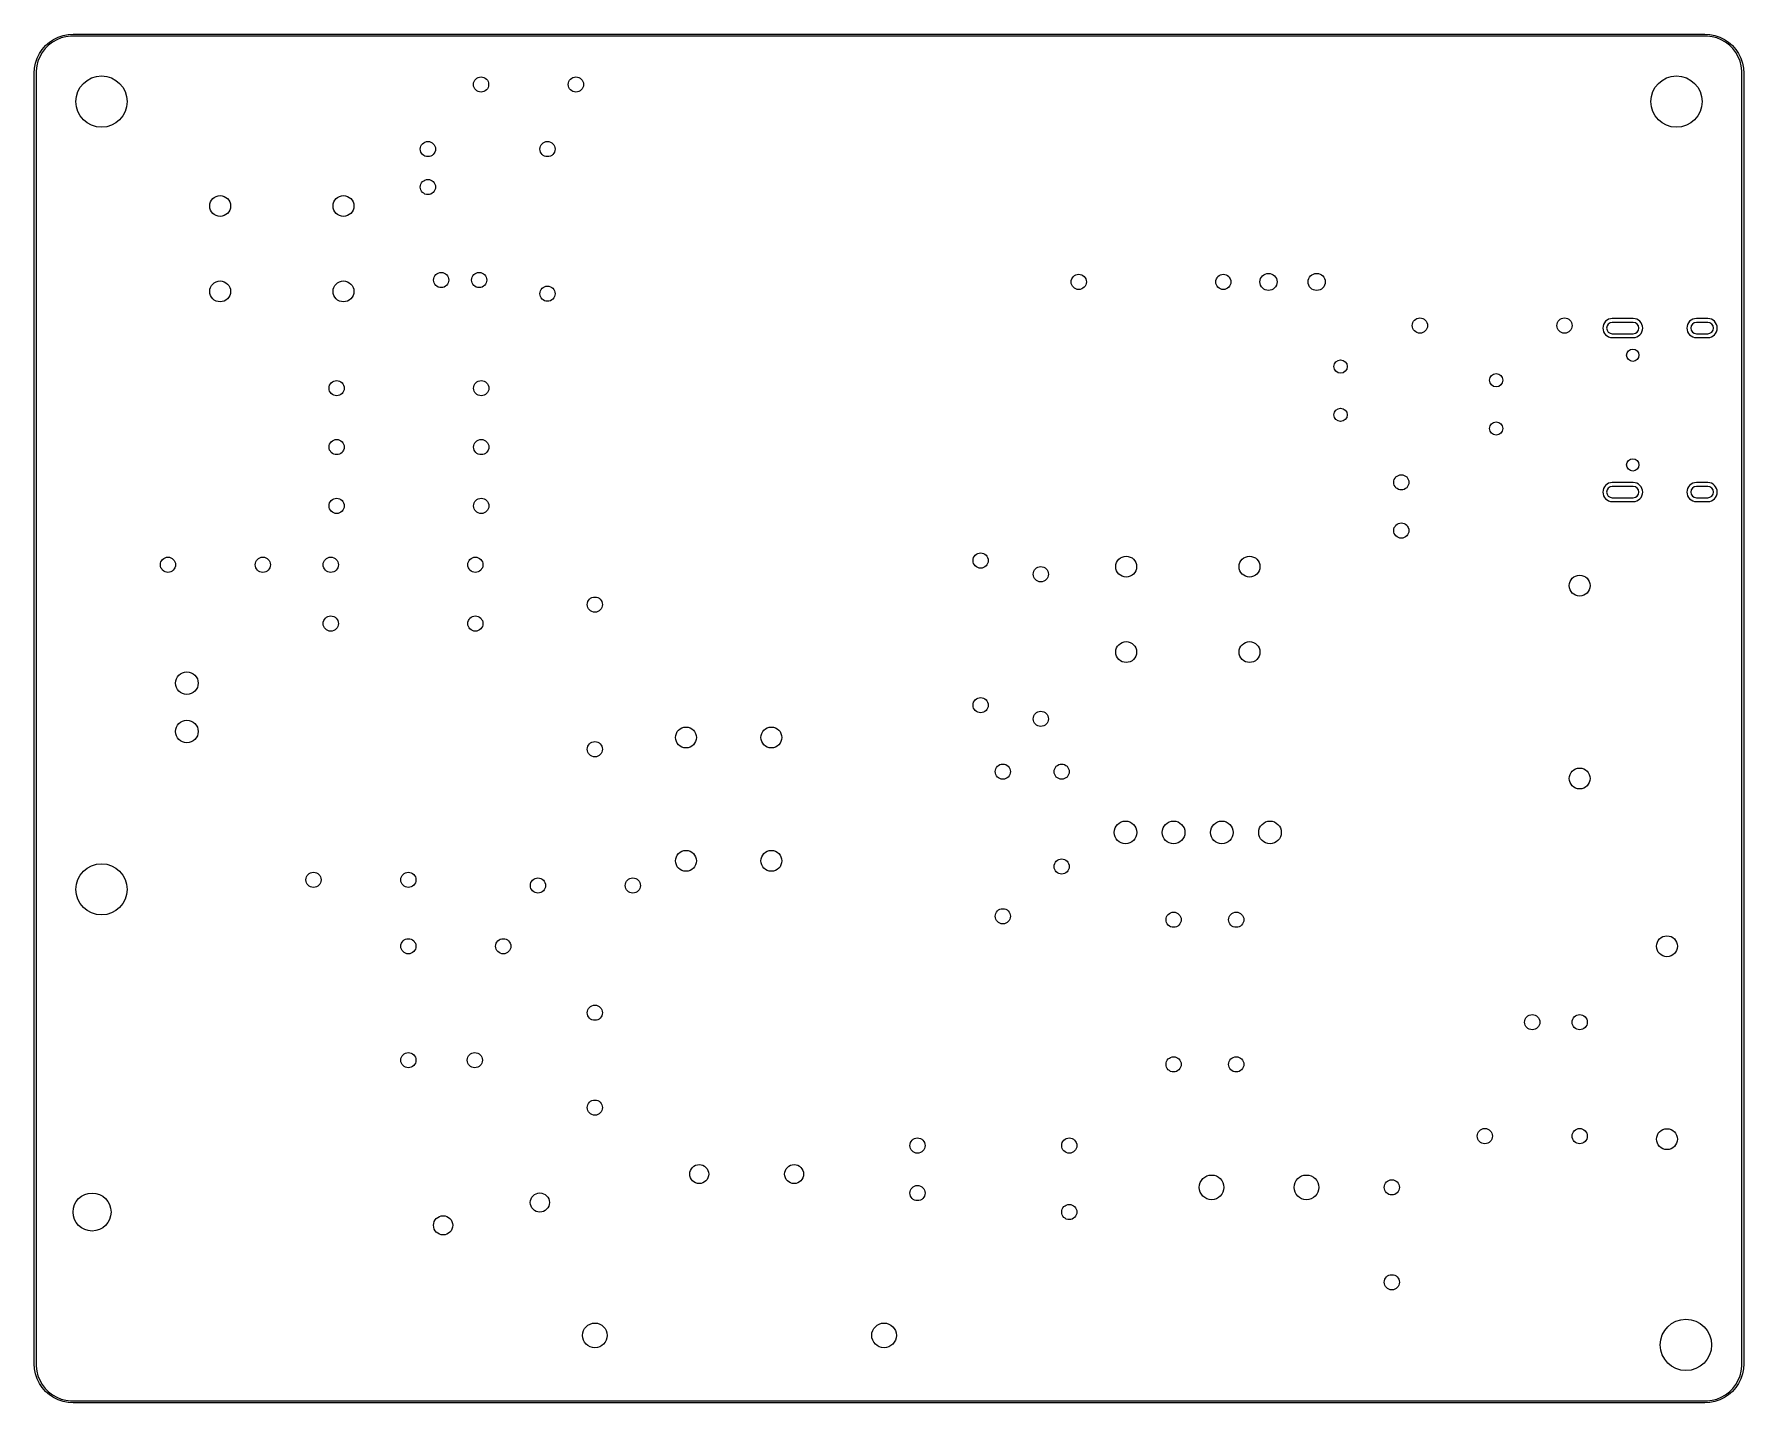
# Model space of a CAD drawing. Header units: millimetres. Extents: x 99.9 to 190, y -172 to -99.9.
import ezdxf

# ---------------------------------------------------------------- set-up
doc = ezdxf.new("R2010")
doc.units = ezdxf.units.MM
doc.layers.add('Edge.Cuts', color=40, linetype='CONTINUOUS', true_color=0xfabd2f)

msp = doc.modelspace()

# ---------------------------------------------------------------- linework, layer by layer
at = {"layer": 'Edge.Cuts', "linetype": 'CONTINUOUS'}
for p, q in [((101.469421, -100.019852), (101.732421, -99.967538)), ((101.732421, -99.967538), (102, -99.95)), ((102, -99.95), (188, -99.95)), ((188, -99.95), (188.267579, -99.967538)), ((188.267579, -99.967538), (188.530579, -100.019852)), ((100.224647, -100.975), (100.373625, -100.752039)), ((100.373625, -100.752039), (100.550431, -100.550431)), ((100.530766, -100.711517), (100.375155, -100.914313)), ((100.711517, -100.530766), (100.530766, -100.711517)), ((100.550431, -100.550431), (100.752039, -100.373625)), ((100.914313, -100.375155), (100.711517, -100.530766)), ((100.752039, -100.373625), (100.975, -100.224647)), ((101.135686, -100.247345), (100.914313, -100.375155)), ((100.975, -100.224647), (101.215499, -100.106047)), ((101.371848, -100.149524), (101.135686, -100.247345)), ((101.215499, -100.106047), (101.469421, -100.019852)), ((101.618757, -100.083365), (101.371848, -100.149524)), ((101.87219, -100.05), (101.618757, -100.083365)), ((102, -100.05), (101.87219, -100.05)), ((188, -100.05), (102, -100.05)), ((188.12781, -100.05), (188, -100.05)), ((188.381243, -100.083365), (188.12781, -100.05)), ((188.628152, -100.149524), (188.381243, -100.083365)), ((188.530579, -100.019852), (188.784501, -100.106047)), ((188.864314, -100.247345), (188.628152, -100.149524)), ((188.784501, -100.106047), (189.025, -100.224647)), ((189.085687, -100.375155), (188.864314, -100.247345)), ((189.025, -100.224647), (189.247961, -100.373625)), ((189.288483, -100.530766), (189.085687, -100.375155)), ((189.247961, -100.373625), (189.449569, -100.550431)), ((189.469234, -100.711517), (189.288483, -100.530766)), ((189.449569, -100.550431), (189.626375, -100.752039)), ((189.624845, -100.914313), (189.469234, -100.711517)), ((189.626375, -100.752039), (189.775353, -100.975)), ((99.95, -102), (99.967538, -101.732421)), ((99.967538, -101.732421), (100.019852, -101.469421)), ((100.019852, -101.469421), (100.106047, -101.215499)), ((100.083365, -101.618757), (100.05, -101.87219)), ((100.149524, -101.371848), (100.083365, -101.618757)), ((100.106047, -101.215499), (100.224647, -100.975)), ((100.247345, -101.135686), (100.149524, -101.371848)), ((100.375155, -100.914313), (100.247345, -101.135686)), ((189.752655, -101.135686), (189.624845, -100.914313)), ((189.850476, -101.371848), (189.752655, -101.135686)), ((189.775353, -100.975), (189.893953, -101.215499)), ((189.916635, -101.618757), (189.850476, -101.371848)), ((189.893953, -101.215499), (189.980148, -101.469421)), ((189.95, -101.87219), (189.916635, -101.618757)), ((189.980148, -101.469421), (190.032462, -101.732421)), ((190.032462, -101.732421), (190.05, -102)), ((99.95, -170), (99.95, -102)), ((100.05, -101.87219), (100.05, -102)), ((100.05, -102), (100.05, -170)), ((189.95, -102), (189.95, -101.87219)), ((189.95, -170), (189.95, -102)), ((190.05, -102), (190.05, -170)), ((184.22, -114.93), (183.12, -114.93)), ((184.22, -115.13), (183.12, -115.13)), ((188.15, -114.93), (187.55, -114.93)), ((188.15, -115.13), (187.55, -115.13)), ((183.12, -115.73), (184.22, -115.73)), ((183.12, -115.93), (184.22, -115.93)), ((187.55, -115.73), (188.15, -115.73)), ((187.55, -115.93), (188.15, -115.93)), ((184.22, -123.57), (183.12, -123.57)), ((184.22, -123.77), (183.12, -123.77)), ((188.15, -123.57), (187.55, -123.57)), ((188.15, -123.77), (187.55, -123.77)), ((183.12, -124.37), (184.22, -124.37)), ((183.12, -124.57), (184.22, -124.57)), ((187.55, -124.37), (188.15, -124.37)), ((187.55, -124.57), (188.15, -124.57)), ((99.967538, -170.267579), (99.95, -170)), ((100.019852, -170.530579), (99.967538, -170.267579)), ((100.05, -170), (100.05, -170.12781)), ((100.05, -170.12781), (100.083365, -170.381243)), ((189.916635, -170.381243), (189.95, -170.12781)), ((189.95, -170.12781), (189.95, -170)), ((190.032462, -170.267579), (189.980148, -170.530579)), ((190.05, -170), (190.032462, -170.267579)), ((100.106047, -170.784501), (100.019852, -170.530579)), ((100.083365, -170.381243), (100.149524, -170.628152)), ((100.224647, -171.025), (100.106047, -170.784501)), ((100.149524, -170.628152), (100.247345, -170.864314)), ((100.373625, -171.247961), (100.224647, -171.025)), ((100.247345, -170.864314), (100.375155, -171.085687)), ((100.375155, -171.085687), (100.530766, -171.288483)), ((189.469234, -171.288483), (189.624845, -171.085687)), ((189.624845, -171.085687), (189.752655, -170.864314)), ((189.775353, -171.025), (189.626375, -171.247961)), ((189.752655, -170.864314), (189.850476, -170.628152)), ((189.893953, -170.784501), (189.775353, -171.025)), ((189.850476, -170.628152), (189.916635, -170.381243)), ((189.980148, -170.530579), (189.893953, -170.784501)), ((100.550431, -171.449569), (100.373625, -171.247961)), ((100.530766, -171.288483), (100.711517, -171.469234)), ((100.752039, -171.626375), (100.550431, -171.449569)), ((100.711517, -171.469234), (100.914313, -171.624845)), ((100.975, -171.775353), (100.752039, -171.626375)), ((100.914313, -171.624845), (101.135686, -171.752655)), ((101.215499, -171.893953), (100.975, -171.775353)), ((101.135686, -171.752655), (101.371848, -171.850476)), ((101.469421, -171.980148), (101.215499, -171.893953)), ((101.371848, -171.850476), (101.618757, -171.916635)), ((101.732421, -172.032462), (101.469421, -171.980148)), ((101.618757, -171.916635), (101.87219, -171.95)), ((102, -172.05), (101.732421, -172.032462)), ((101.87219, -171.95), (102, -171.95)), ((102, -171.95), (188, -171.95)), ((188, -172.05), (102, -172.05)), ((188, -171.95), (188.12781, -171.95)), ((188.267579, -172.032462), (188, -172.05)), ((188.12781, -171.95), (188.381243, -171.916635)), ((188.530579, -171.980148), (188.267579, -172.032462)), ((188.381243, -171.916635), (188.628152, -171.850476)), ((188.784501, -171.893953), (188.530579, -171.980148)), ((188.628152, -171.850476), (188.864314, -171.752655)), ((189.025, -171.775353), (188.784501, -171.893953)), ((188.864314, -171.752655), (189.085687, -171.624845)), ((189.247961, -171.626375), (189.025, -171.775353)), ((189.085687, -171.624845), (189.288483, -171.469234)), ((189.449569, -171.449569), (189.247961, -171.626375)), ((189.288483, -171.469234), (189.469234, -171.288483)), ((189.626375, -171.247961), (189.449569, -171.449569))]:
    msp.add_line(p, q, dxfattribs=at)
at = {"layer": 'Edge.Cuts'}
for centre, radius in [((103.5, -103.5), 1.35), ((103.5, -103.5), 1.349999), ((123.5, -102.6), 0.4), ((123.5, -102.6), 0.4), ((128.5, -102.6), 0.4), ((128.5, -102.6), 0.4), ((186.5, -103.5), 1.35), ((186.5, -103.5), 1.349999), ((120.7, -106), 0.4), ((120.7, -106), 0.4), ((127, -106), 0.4), ((127, -106), 0.4), ((120.7, -108), 0.4), ((120.7, -108), 0.4), ((109.75, -109), 0.55), ((109.75, -109), 0.55), ((116.25, -109), 0.55), ((116.25, -109), 0.55), ((121.4, -112.9), 0.4), ((121.4, -112.9), 0.4), ((123.4, -112.9), 0.4), ((123.4, -112.9), 0.4), ((155, -113), 0.4), ((155, -113), 0.4), ((162.62, -113), 0.4), ((162.62, -113), 0.4), ((165, -113), 0.45), ((165, -113), 0.45), ((167.54, -113), 0.45), ((167.54, -113), 0.45), ((109.75, -113.5), 0.55), ((109.75, -113.5), 0.55), ((116.25, -113.5), 0.55), ((116.25, -113.5), 0.55), ((127, -113.62), 0.4), ((127, -113.62), 0.4), ((172.98, -115.3), 0.4), ((172.98, -115.3), 0.4), ((180.6, -115.3), 0.4), ((180.6, -115.3), 0.4), ((168.8, -117.46), 0.35), ((168.8, -117.46), 0.35), ((184.2, -116.86), 0.325), ((184.2, -116.86), 0.324999), ((177, -118.18), 0.35), ((177, -118.18), 0.35), ((115.89, -118.6), 0.4), ((115.89, -118.6), 0.4), ((123.51, -118.6), 0.4), ((123.51, -118.6), 0.4), ((168.8, -120), 0.35), ((168.8, -120), 0.35), ((177, -120.72), 0.35), ((177, -120.72), 0.35), ((115.89, -121.7), 0.4), ((115.89, -121.7), 0.4), ((123.51, -121.7), 0.4), ((123.51, -121.7), 0.4), ((184.2, -122.64), 0.325), ((184.2, -122.64), 0.324999), ((172, -123.56), 0.4), ((172, -123.56), 0.4), ((115.89, -124.8), 0.4), ((115.89, -124.8), 0.4), ((123.51, -124.8), 0.4), ((123.51, -124.8), 0.4), ((172, -126.1), 0.4), ((172, -126.1), 0.4), ((107, -127.9), 0.4), ((107, -127.9), 0.4), ((112, -127.9), 0.4), ((112, -127.9), 0.4), ((115.58, -127.9), 0.4), ((115.58, -127.9), 0.4), ((123.2, -127.9), 0.4), ((123.2, -127.9), 0.4), ((149.83, -127.68), 0.4), ((149.83, -127.68), 0.4), ((157.5, -128), 0.55), ((157.5, -128), 0.55), ((164, -128), 0.55), ((164, -128), 0.55), ((153, -128.4), 0.4), ((153, -128.4), 0.4), ((181.4, -129), 0.55), ((181.4, -129), 0.55), ((129.5, -130), 0.4), ((129.5, -130), 0.4), ((115.58, -131), 0.4), ((115.58, -131), 0.4), ((123.2, -131), 0.4), ((123.2, -131), 0.4), ((157.5, -132.5), 0.55), ((157.5, -132.5), 0.55), ((164, -132.5), 0.55), ((164, -132.5), 0.55), ((108, -134.14), 0.595), ((108, -134.14), 0.595), ((149.83, -135.3), 0.4), ((149.83, -135.3), 0.4), ((153, -136.02), 0.4), ((153, -136.02), 0.4), ((108, -136.68), 0.595), ((108, -136.68), 0.595), ((134.3, -137), 0.55), ((134.3, -137), 0.55), ((138.8, -137), 0.55), ((138.8, -137), 0.55), ((129.5, -137.62), 0.4), ((129.5, -137.62), 0.4), ((151, -138.8), 0.4), ((151, -138.8), 0.4), ((154.1, -138.8), 0.4), ((154.1, -138.8), 0.4), ((181.4, -139.16), 0.55), ((181.4, -139.16), 0.55), ((157.46, -142), 0.595), ((157.46, -142), 0.595), ((160, -142), 0.595), ((160, -142), 0.595), ((162.54, -142), 0.595), ((162.54, -142), 0.595), ((165.08, -142), 0.595), ((165.08, -142), 0.595), ((134.3, -143.5), 0.55), ((134.3, -143.5), 0.55), ((138.8, -143.5), 0.55), ((138.8, -143.5), 0.55), ((103.5, -145), 1.35), ((103.5, -145), 1.349999), ((114.67, -144.5), 0.4), ((114.67, -144.5), 0.4), ((119.67, -144.5), 0.4), ((119.67, -144.5), 0.4), ((154.1, -143.8), 0.4), ((154.1, -143.8), 0.4), ((126.5, -144.8), 0.4), ((126.5, -144.8), 0.4), ((131.5, -144.8), 0.4), ((131.5, -144.8), 0.4), ((151, -146.42), 0.4), ((151, -146.42), 0.4), ((160, -146.6), 0.4), ((160, -146.6), 0.4), ((163.3, -146.6), 0.4), ((163.3, -146.6), 0.4), ((119.67, -148), 0.4), ((119.67, -148), 0.4), ((124.67, -148), 0.4), ((124.67, -148), 0.4), ((186, -148), 0.55), ((186, -148), 0.55), ((129.5, -151.5), 0.4), ((129.5, -151.5), 0.4), ((178.9, -152), 0.4), ((178.9, -152), 0.4), ((181.4, -152), 0.4), ((181.4, -152), 0.4), ((119.67, -154), 0.4), ((119.67, -154), 0.4), ((123.17, -154), 0.4), ((123.17, -154), 0.4), ((160, -154.22), 0.4), ((160, -154.22), 0.4), ((163.3, -154.22), 0.4), ((163.3, -154.22), 0.4), ((129.5, -156.5), 0.4), ((129.5, -156.5), 0.4), ((176.4, -158), 0.4), ((176.4, -158), 0.4), ((181.4, -158), 0.4), ((181.4, -158), 0.4), ((186, -158.16), 0.55), ((186, -158.16), 0.55), ((146.5, -158.5), 0.4), ((146.5, -158.5), 0.4), ((154.5, -158.5), 0.4), ((154.5, -158.5), 0.4), ((135, -160), 0.5), ((135, -160), 0.5), ((140, -160), 0.5), ((140, -160), 0.5), ((162, -160.7), 0.65), ((162, -160.7), 0.65), ((167, -160.7), 0.65), ((167, -160.7), 0.65), ((171.5, -160.7), 0.4), ((171.5, -160.7), 0.4), ((103, -162), 1), ((103, -162), 0.999999), ((126.6, -161.5), 0.505), ((126.6, -161.5), 0.505), ((146.5, -161), 0.4), ((146.5, -161), 0.4), ((154.5, -162), 0.4), ((154.5, -162), 0.4), ((121.5, -162.7), 0.505), ((121.5, -162.7), 0.505), ((171.5, -165.7), 0.4), ((171.5, -165.7), 0.4), ((129.5, -168.5), 0.65), ((129.5, -168.5), 0.65), ((144.74, -168.5), 0.65), ((144.74, -168.5), 0.65), ((187, -169), 1.35), ((187, -169), 1.349999)]:
    msp.add_circle(centre, radius, dxfattribs=at)
for centre, radius, start, end in [((183.12, -115.43), 0.5, 90, 270), ((183.12, -115.43), 0.3, 90, 270), ((184.22, -115.43), 0.5, -90, 90), ((184.22, -115.43), 0.3, -90, 90), ((187.55, -115.43), 0.5, 90, 270), ((187.55, -115.43), 0.3, 90, 270), ((188.15, -115.43), 0.5, -90, 90), ((188.15, -115.43), 0.3, -90, 90), ((183.12, -124.07), 0.5, 90, 270), ((183.12, -124.07), 0.3, 90, 270), ((184.22, -124.07), 0.5, -90, 90), ((184.22, -124.07), 0.3, -90, 90), ((187.55, -124.07), 0.5, 90, 270), ((187.55, -124.07), 0.3, 90, 270), ((188.15, -124.07), 0.5, -90, 90), ((188.15, -124.07), 0.3, -90, 90)]:
    msp.add_arc(centre, radius, start, end, dxfattribs=at)

doc.saveas('drawing.dxf')
